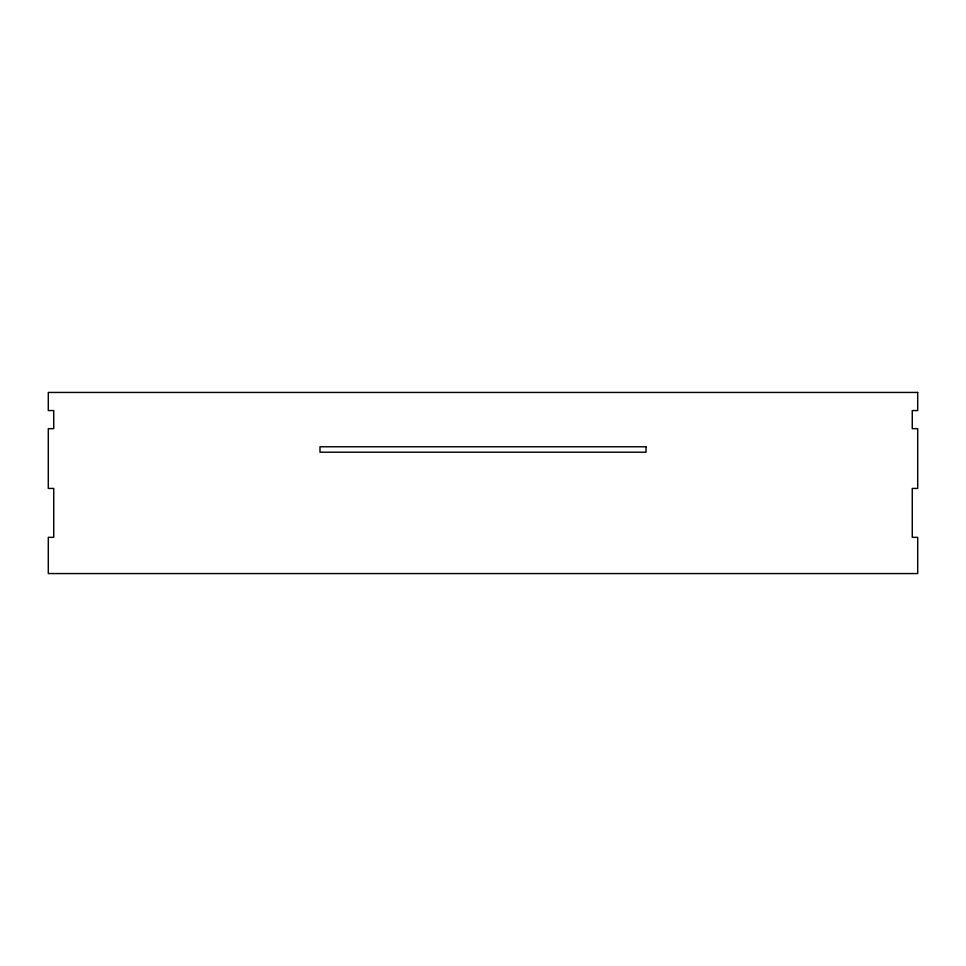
<?xml version="1.0" encoding="UTF-8"?>
<svg xmlns="http://www.w3.org/2000/svg" width="966" height="966" viewBox="0 0 966 966"><rect width="100%" height="100%" fill="white"/><g stroke="black" fill="none" stroke-linecap="round" stroke-linejoin="round"><path stroke-width="1.45" d="M917.7 392.438L48.3 392.438L48.3 410.55L53.734 410.55L53.734 428.663L48.3 428.663L48.3 488.434L53.734 488.434L53.734 537.337L48.3 537.337L48.3 573.562L917.7 573.562L917.7 537.337L912.266 537.337L912.266 488.434L917.7 488.434L917.7 428.663L912.266 428.663L912.266 410.55L917.7 410.55L917.7 392.438M646.013 446.775L319.988 446.775L319.988 452.209L646.013 452.209L646.013 446.775"/></g></svg>
